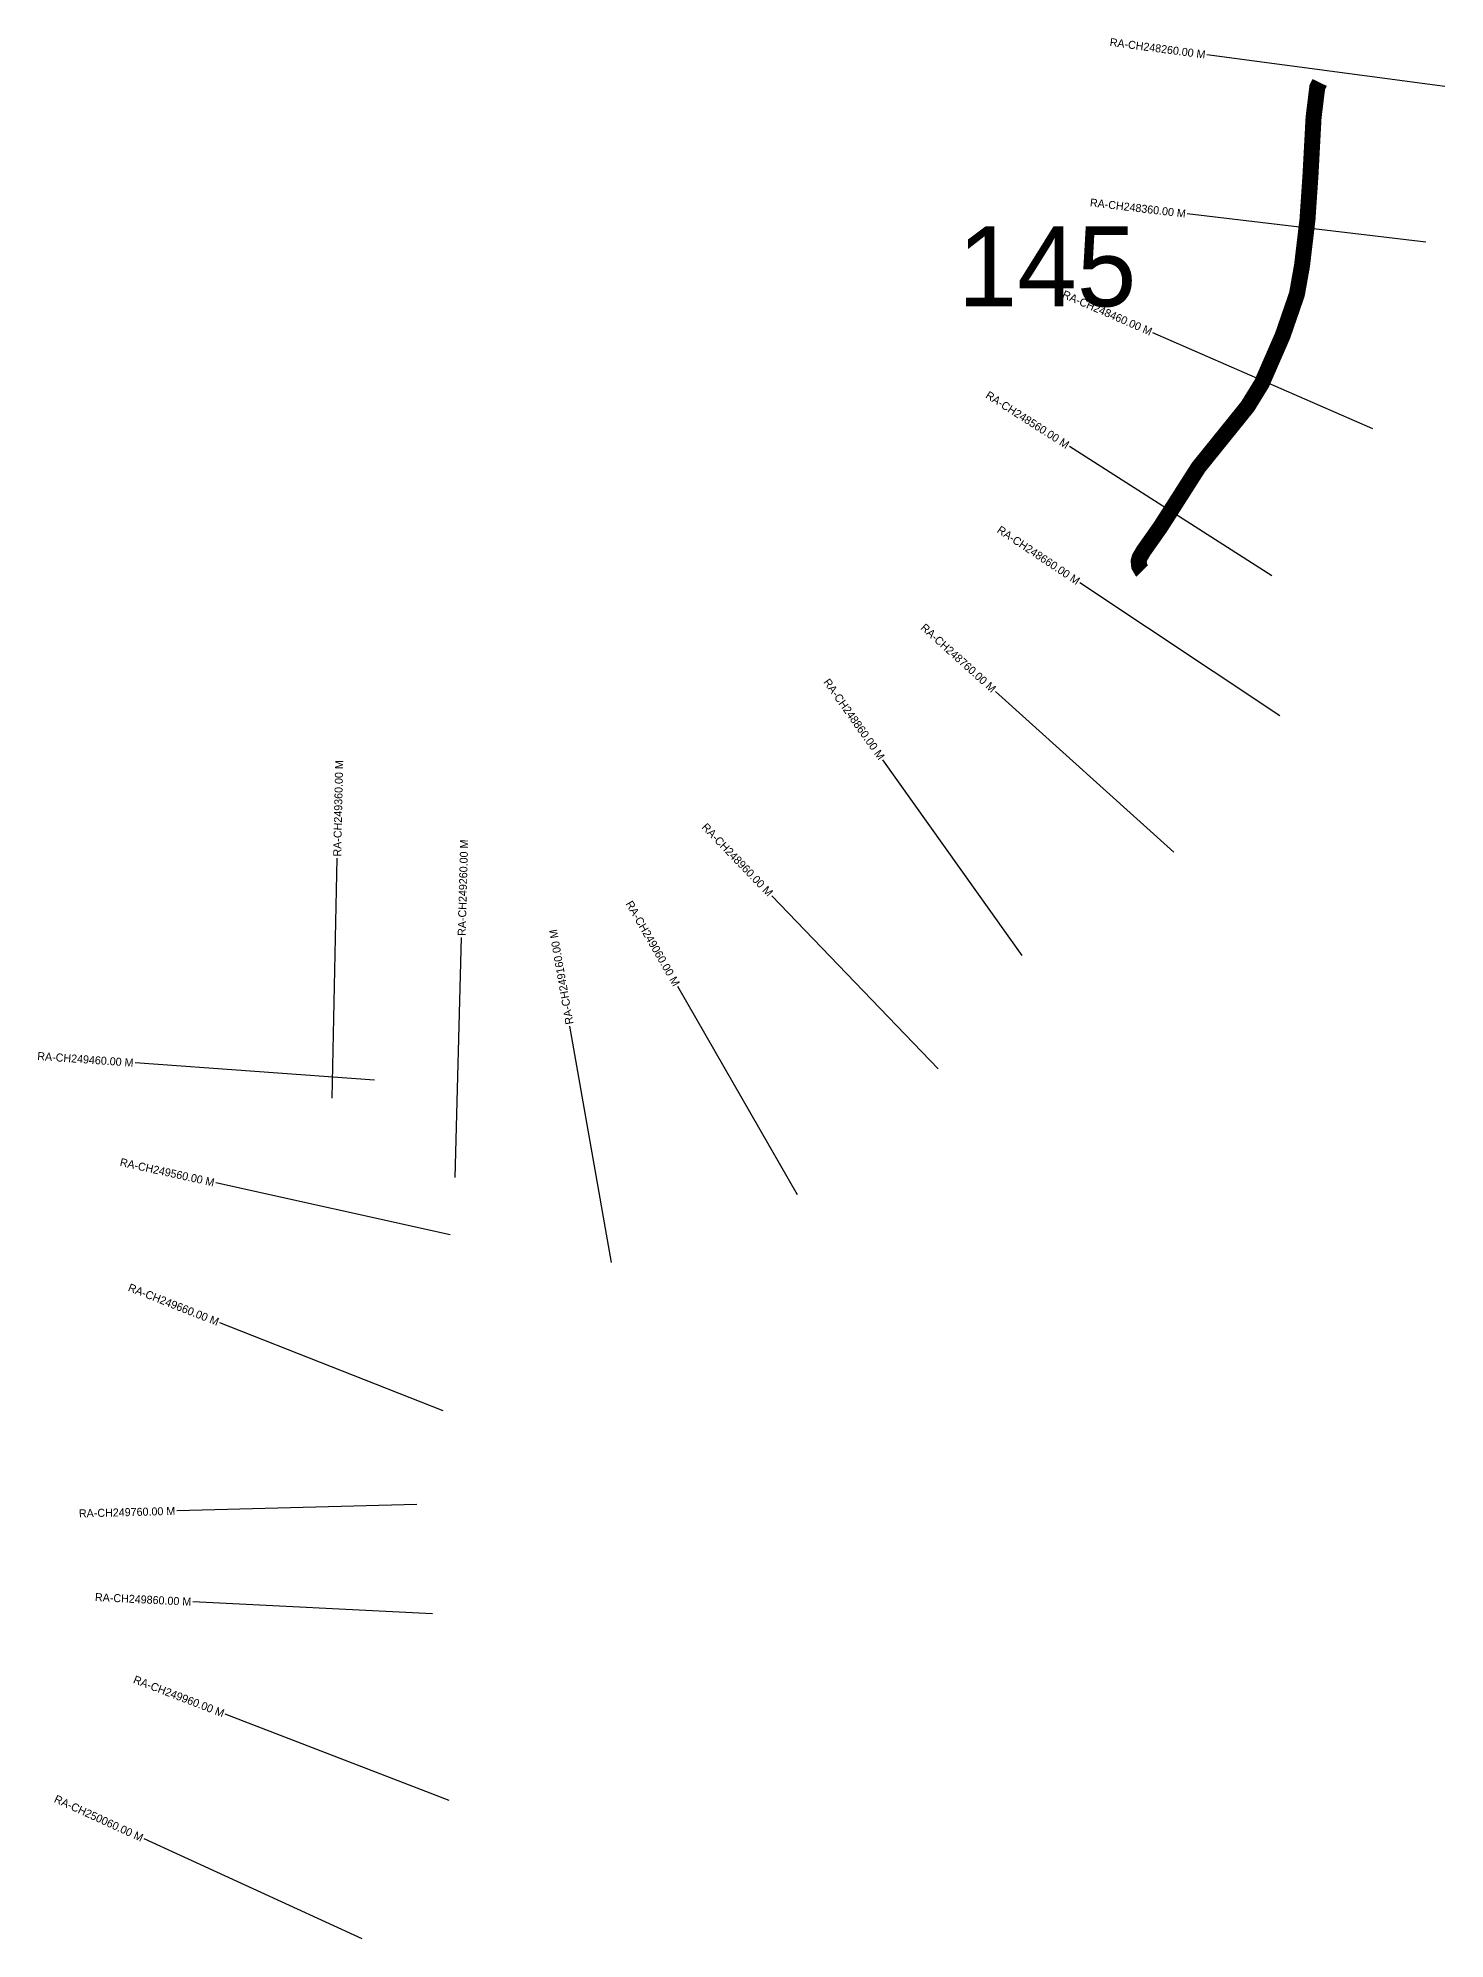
# Model space of a CAD drawing. Header units: feet. Extents: x 277547 to 282835, y 2040549 to 2045723.
# Drawn here: x 277668 to 278547, y 2043189 to 2044377 of the extents above; entities that cross this region are included whole.
import ezdxf
from ezdxf.enums import TextEntityAlignment as Align

# ---------------------------------------------------------------- set-up
doc = ezdxf.new("R2010")
doc.units = ezdxf.units.FT
doc.header["$MEASUREMENT"] = 0
for name, color, linetype in [('ARTIFICIALLY PROTECTED', 4, 'Continuous'), ('CS', 134, 'Continuous'), ('CSMark', 6, 'Continuous')]:
    doc.layers.add(name, color=color, linetype=linetype)

msp = doc.modelspace()

# ---------------------------------------------------------------- linework, layer by layer
at = {"layer": 'ARTIFICIALLY PROTECTED', "const_width": 10, "flags": 128}
msp.add_lwpolyline([(278469.1, 2044349.4), (278467.6, 2044346.3), (278465.3, 2044327.5), (278463.4, 2044292), (278461.5, 2044263.8), (278458.1, 2044235.1), (278454.9, 2044217.1), (278446, 2044191.3), (278432.9, 2044161.3), (278424.1, 2044147), (278393.3, 2044108.8), (278369.7, 2044071.8), (278359, 2044056.6), (278356.6, 2044052.5), (278356, 2044050.3), (278356.3, 2044047.2), (278357.8, 2044044.6), (278358.2, 2044044.2)], dxfattribs=at)
at = {"layer": 'CS'}
for p, q in [((278547.4, 2044346.9), (278398.7, 2044366.7)), ((278535.4, 2044249.6), (278386.4, 2044267.3)), ((278502.4, 2044133), (278364.9, 2044193)), ((278439.2, 2044041.2), (278312.7, 2044121.9)), ((278444.2, 2043953.7), (278319.3, 2044036.8)), ((278377.9, 2043868.5), (278266.5, 2043968.9)), ((278283.1, 2043803.9), (278196.2, 2043926.2)), ((277851.9, 2043714.7), (277855.1, 2043864.7)), ((278230.7, 2043733.1), (278126.7, 2043841.2)), ((277928.9, 2043665.2), (277932.9, 2043815.1)), ((278142.7, 2043654.4), (278067.9, 2043784.4)), ((278026.6, 2043612.1), (278000.6, 2043759.8)), ((277878.4, 2043726), (277728.8, 2043736.7)), ((277925.7, 2043629.3), (277779.2, 2043661.7)), ((277921.4, 2043519.4), (277781.8, 2043574.3)), ((277904.9, 2043460.8), (277754.9, 2043456.9)), ((277914.7, 2043392.5), (277764.9, 2043399.9)), ((277925.2, 2043275.8), (277785.2, 2043329.7)), ((277870.8, 2043189.3), (277734.5, 2043251.8))]:
    msp.add_line(p, q, dxfattribs=at)

# ---------------------------------------------------------------- texts
at = {"insert": (278243, 2044259.5), "char_height": 50, "attachment_point": 1}
msp.add_mtext_dynamic_manual_height_columns('145', width=84.374, gutter_width=1, heights=[74.2], dxfattribs=at)
at = {"layer": 'CSMark'}
for s, rotation, p in [('RA-CH248260.00 M', 352.4247, (278397.7, 2044366.8)), ('RA-CH248360.00 M', 353.2244, (278385.4, 2044267.4)), ('RA-CH248460.00 M', 336.4544, (278364, 2044193.4)), ('RA-CH248560.00 M', 327.4765, (278311.9, 2044122.4)), ('RA-CH248660.00 M', 326.36, (278318.5, 2044037.3)), ('RA-CH248760.00 M', 317.9588, (278265.7, 2043969.6)), ('RA-CH248860.00 M', 305.4045, (278195.6, 2043927)), ('RA-CH248960.00 M', 313.8778, (278126.1, 2043842)), ('RA-CH249060.00 M', 299.9408, (278067.4, 2043785.3)), ('RA-CH249460.00 M', 355.9168, (277727.8, 2043736.8)), ('RA-CH249560.00 M', 347.5177, (277778.3, 2043661.9)), ('RA-CH249660.00 M', 338.5047, (277780.9, 2043574.7)), ('RA-CH249760.00 M', 1.505, (277753.9, 2043456.8)), ('RA-CH249860.00 M', 357.1734, (277763.9, 2043400)), ('RA-CH249960.00 M', 338.9137, (277784.3, 2043330.1)), ('RA-CH250060.00 M', 335.375, (277733.5, 2043252.2))]:
    msp.add_text(s, height=5, rotation=rotation, dxfattribs=at).set_placement(p, align=Align.MIDDLE_RIGHT)
for s, rotation, p in [('RA-CH249360.00 M', 88.7808, (277855.1, 2043865.7)), ('RA-CH249260.00 M', 88.4948, (277932.9, 2043816.1)), ('RA-CH249160.00 M', 99.9811, (278000.4, 2043760.8))]:
    msp.add_text(s, height=5, rotation=rotation, dxfattribs=at).set_placement(p, align=Align.MIDDLE_LEFT)

doc.saveas('drawing.dxf')
